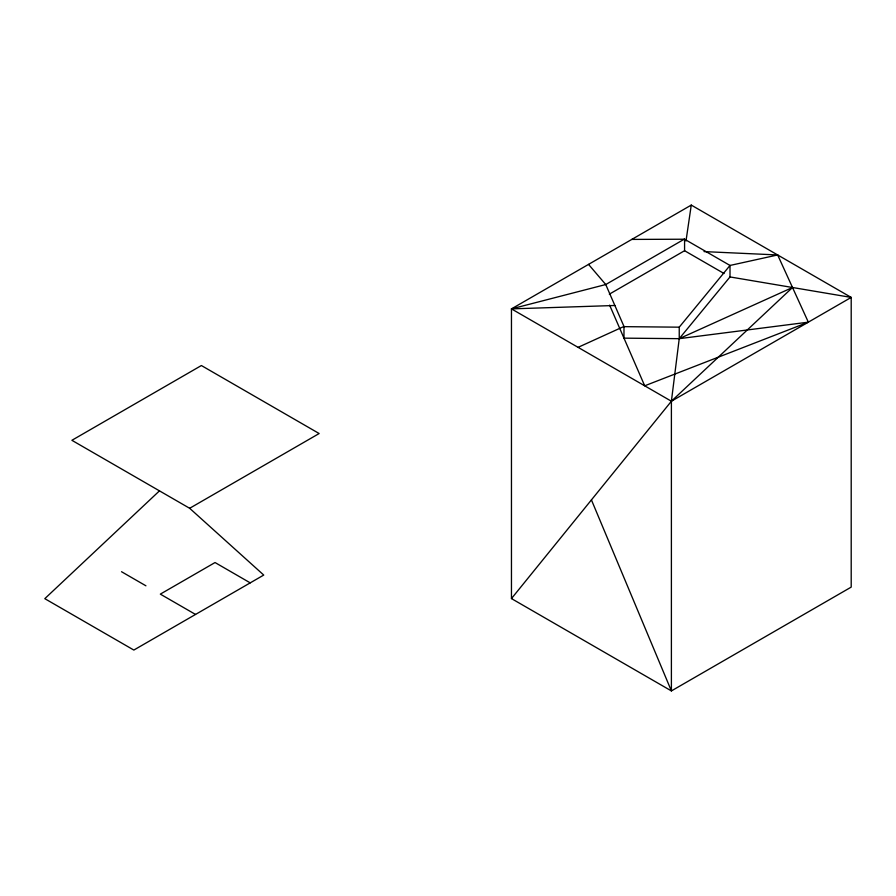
<?xml version="1.0" encoding="UTF-8"?>
<svg xmlns="http://www.w3.org/2000/svg" width="896" height="896" viewBox="0 0 896 896"><rect width="100%" height="100%" fill="white"/><g stroke="black" fill="none" stroke-linecap="round" stroke-linejoin="round"><path stroke-width="1.34" d="M685.989 241.035L691.264 205.083L851.2 297.416L851.2 587.115L671.395 690.917L511.459 598.584L511.459 308.885L691.264 205.083M511.459 598.584L671.395 401.229L792.512 287.504L679.235 338.666L623.974 338.15L623.974 326.446L605.752 284.536L588.538 264.387M591.427 499.901L671.395 690.917L671.395 401.229L679.235 338.666L679.235 327.174L730.005 265.451L777.661 254.957L808.338 322.168L644.706 385.806L609.616 305.133M631.792 239.411L684.578 239.221L730.005 265.451L730.005 276.942L679.235 338.666L808.338 322.168M159.466 490.862L44.8 598.662L133.84 650.059L263.738 575.064L189.661 508.29L71.893 440.306L201.387 365.534L319.155 433.53L189.661 508.29M609.336 294.168L684.578 250.712L684.578 239.008L605.752 284.536L511.459 308.885L671.395 401.229L851.2 297.416L730.005 276.942M578.077 347.346L623.974 326.446M511.459 308.885L614.869 305.491M623.974 326.659L679.235 327.174M704.021 251.597L777.661 254.957M684.578 250.712L724.024 273.493M250.23 582.87L215.04 562.542L160.328 594.126L195.53 614.443M121.531 571.726L145.925 585.805"/></g></svg>
